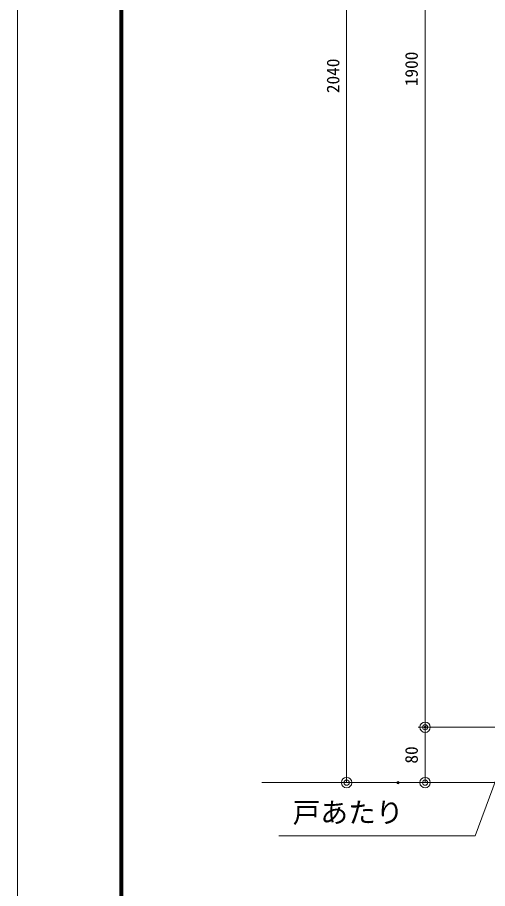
# Model space of a CAD drawing. Units: millimetres, scale not verified. Extents: x -631 to 631, y -445 to 446.
# Drawn here: x -630.7 to -495, y -311.4 to -60 of the extents above; entities that cross this region are included whole.
import ezdxf
from ezdxf.enums import TextEntityAlignment as Align

# ---------------------------------------------------------------- set-up
doc = ezdxf.new("R2010")
doc.units = ezdxf.units.MM
doc.header["$LTSCALE"] = 3
doc.header["$PDMODE"] = 32
doc.header["$PDSIZE"] = 0.6
for name, color, linetype, lineweight in [('0-0_0', 7, 'Continuous', 18), ('0-1_DEFPOINTS', 7, 'Continuous', 18), ('0-4_WAKU', 7, 'Continuous', 18)]:
    doc.layers.add(name, color=color, linetype=linetype, lineweight=lineweight)
doc.styles.add('ＭＳ ゴシック', font='')
doc.styles.get('ＭＳ ゴシック').set_extended_font_data('MS Gothic')

# ---------------------------------------------------------------- blocks, each defined once
blk = doc.blocks.new('EDTIP_BLACKDOT_S')
at = {"layer": '0-0_0', "lineweight": 9}
blk.add_line((0, 0), (-1, 0), dxfattribs=at)
for radius in [0.5, 0.25]:
    blk.add_circle((0, 0), radius, dxfattribs=at)
blk = doc.blocks.new('EDTIP_BLACKDOT_E')
at = {"layer": '0-0_0', "lineweight": 9}
blk.add_line((0, 0), (-1, 0), dxfattribs=at)
for radius in [0.5, 0.25]:
    blk.add_circle((0, 0), radius, dxfattribs=at)
blk = doc.blocks.new('D100')
at = {"layer": '0-0_0'}
for p, q in [((446.187, -355.489), (419.547, -355.489)), ((421.547, -368.489), (421.547, -358.489)), ((446.187, -371.489), (419.547, -371.489))]:
    blk.add_line(p, q, dxfattribs=at)
at = {"layer": '0-1_DEFPOINTS'}
for p in [(421.547, -355.489), (448.187, -355.489), (448.187, -371.489)]:
    blk.add_point(p, dxfattribs=at)
at = {"layer": '0-0_0', "xscale": 3, "yscale": 3}
for name, p, rotation in [('EDTIP_BLACKDOT_E', (421.547, -355.489), 90), ('EDTIP_BLACKDOT_S', (421.547, -371.489), 270)]:
    blk.add_blockref(name, p, dxfattribs=dict(at, rotation=rotation))
at = {"layer": '0-0_0', "style": 'ＭＳ ゴシック'}
blk.add_text('80', height=3.666, rotation=90, dxfattribs=at).set_placement((420.547, -365.989), align=Align.BOTTOM_LEFT)
blk = doc.blocks.new('D101')
at = {"layer": '0-0_0'}
for p, q in [((421.547, -352.489), (421.547, 21.511)), ((446.187, -355.489), (419.547, -355.489))]:
    blk.add_line(p, q, dxfattribs=at)
at = {"layer": '0-0_0', "xscale": 3, "yscale": 3, "rotation": 270}
blk.add_blockref('EDTIP_BLACKDOT_S', (421.547, -355.489), dxfattribs=at)
at = {"layer": '0-0_0', "style": 'ＭＳ ゴシック'}
blk.add_text('1900', height=3.666, rotation=90, dxfattribs=at).set_placement((420.547, -170.489), align=Align.BOTTOM_LEFT)
blk = doc.blocks.new('D104')
at = {"layer": '0-0_0'}
for p, q in [((398.904, -368.489), (398.904, 33.511)), ((411.747, -371.489), (396.904, -371.489))]:
    blk.add_line(p, q, dxfattribs=at)
at = {"layer": '0-1_DEFPOINTS'}
blk.add_point((413.747, -371.489), dxfattribs=at)
at = {"layer": '0-0_0', "xscale": 3, "yscale": 3, "rotation": 270}
blk.add_blockref('EDTIP_BLACKDOT_S', (398.904, -371.489), dxfattribs=at)
at = {"layer": '0-0_0', "style": 'ＭＳ ゴシック'}
blk.add_text('2040', height=3.666, rotation=90, dxfattribs=at).set_placement((397.904, -172.489), align=Align.BOTTOM_LEFT)
blk = doc.blocks.new('D143')
at = {"layer": '0-0_0'}
for p, q in [((443.187, -373.489), (443.187, -415.43)), ((451.187, -373.489), (451.187, -415.43)), ((440.187, -413.43), (426.854, -413.43)), ((451.187, -413.43), (443.187, -413.43)), ((454.187, -413.43), (457.187, -413.43))]:
    blk.add_line(p, q, dxfattribs=at)
at = {"layer": '0-1_DEFPOINTS'}
for p in [(443.187, -371.489), (451.187, -371.489), (451.187, -413.43)]:
    blk.add_point(p, dxfattribs=at)
at = {"layer": '0-0_0', "xscale": 3, "yscale": 3}
blk.add_blockref('EDTIP_BLACKDOT_S', (443.187, -413.43), dxfattribs=at)
at = {"layer": '0-0_0', "xscale": 3, "yscale": 3, "rotation": 180}
blk.add_blockref('EDTIP_BLACKDOT_E', (451.187, -413.43), dxfattribs=at)
at = {"layer": '0-0_0', "style": 'ＭＳ ゴシック'}
blk.add_text('40', height=3.666, dxfattribs=at).set_placement((429.52, -412.43), align=Align.BOTTOM_LEFT)

msp = doc.modelspace()

# ---------------------------------------------------------------- linework, layer by layer
at = {"layer": '0-0_0'}
for p, q in [((-485.103, -259.603), (-498.603, -296.125)), ((-498.603, -296.125), (-555.287, -296.125))]:
    msp.add_line(p, q, dxfattribs=at)
at = {"layer": '0-0_0', "color": 4}
msp.add_line((-240.226, -280.822), (-560.168, -280.822), dxfattribs=at)
at = {"layer": '0-1_DEFPOINTS', "color": 5}
msp.add_line((-630.744, 445.524), (-630.744, -445.476), dxfattribs=at)
at = {"layer": '0-4_WAKU'}
for p, q in [((-601.194, 424.974), (-601.194, -423.426)), ((-600.969, 424.749), (-600.969, -423.201)), ((-600.744, 424.524), (-600.744, -422.976)), ((-600.519, 424.299), (-600.519, -422.751)), ((-600.294, 424.074), (-600.294, -422.526))]:
    msp.add_line(p, q, dxfattribs=at)

# ---------------------------------------------------------------- block references
at = {"layer": '0-0_0'}
for name in ['D104', 'D101', 'D100', 'D143']:
    msp.add_blockref(name, (-934.6, 90.667), dxfattribs=at)

# ---------------------------------------------------------------- texts
at = {"layer": '0-0_0', "style": 'ＭＳ ゴシック'}
msp.add_text('戸あたり', height=5.865, dxfattribs=at).set_placement((-551.287, -294.125), align=Align.BOTTOM_LEFT)

doc.saveas('drawing.dxf')
